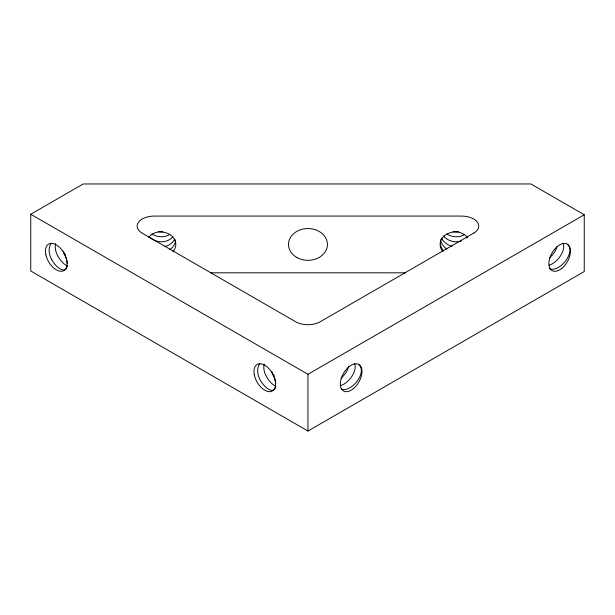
<?xml version="1.0" encoding="UTF-8"?>
<svg xmlns="http://www.w3.org/2000/svg" width="615" height="615" viewBox="0 0 615 615"><rect width="100%" height="100%" fill="white"/><g stroke="black" fill="none" stroke-linecap="round" stroke-linejoin="round"><path stroke-width="0.92" d="M148.615 237.206L151.528 234.492L154.888 232.831A15.29 12.484 0 0 1 172.6 236.79A15.29 12.484 0 0 1 172.892 251.781M30.75 214.243L83.202 183.962L530.876 183.962L584.25 214.773L584.25 271.53L307.961 431.038L30.75 270.992L30.75 214.243L307.961 374.289L584.25 214.773M210.96 272.814L405.692 272.822M467.292 237.198L464.586 234.638L460.281 232.608A15.29 12.484 0 0 0 443.423 236.683A15.29 12.484 0 0 0 442.408 251.02M307.961 374.289L307.961 431.038M567.161 244.378A15.121 8.641 -49.9 0 1 565.961 260.422A15.121 8.641 -49.9 0 1 549.626 268.77M563.155 243.286A15.121 8.641 -49.9 0 1 560.611 255.709A15.121 8.641 -49.9 0 1 549.141 265.219M557.052 246.561A15.121 8.641 -49.9 0 1 549.549 257.846M358.637 364.764A15.121 8.641 -49.9 0 1 357.438 380.816A15.121 8.641 -49.9 0 1 341.094 389.164M354.624 363.673A15.121 8.641 -49.9 0 1 352.08 376.103A15.121 8.641 -49.9 0 1 340.61 385.613M348.728 366.171A15.121 8.641 -49.9 0 1 341.025 378.24M461.312 241.034A15.121 13.1 11.7 0 1 460.435 241.288M459.536 241.487A15.121 13.1 11.7 0 1 443.5 236.037M464.563 234.523A15.121 13.1 11.7 0 1 446.913 234.031M452.079 246.3A15.121 13.1 11.7 0 1 441.601 238.105M443.5 251.081A15.121 13.1 11.7 0 1 440.586 240.796M440.771 239.996A15.121 13.1 11.7 0 1 441.009 239.212M446.913 249.075A15.121 13.1 11.7 0 1 440.74 240.719M458.629 231.617A15.121 13.1 11.7 0 1 453.001 231.455M467.231 237.382A15.121 11.331 -8.8 0 1 466.631 237.974M175.529 239.888A15.121 11.331 -8.8 0 1 171.101 248.56A15.121 13.1 11.7 0 1 169.679 249.567M149.214 236.706A15.121 13.1 11.7 0 0 171.101 238.528A15.121 11.331 -8.8 0 0 172.907 236.767M169.679 234.523A15.121 13.1 11.7 0 1 152.036 234.023M174.622 239.135A15.121 11.331 -8.8 0 1 171.101 243.548A15.121 13.1 11.7 0 1 164.659 246.507M162.814 231.717A15.121 13.1 11.7 0 1 158.117 231.455M55.604 243.632A15.121 10.409 60 0 0 57.987 256.34A15.121 6.865 60 0 0 67.104 265.765M51.845 259.884A15.121 10.409 60 0 1 51.314 243.325M65.644 255.179A15.121 6.865 60 0 1 64.121 252.796M66.013 268.978A15.121 6.865 60 0 1 51.837 259.884M63.737 253.019A15.121 6.865 60 0 1 67.35 263.612M67.335 265.634A15.121 6.865 60 0 1 67.135 266.802M66.789 267.809A15.121 6.865 60 0 1 66.566 268.24M63.676 251.958A15.121 10.409 60 0 1 63.26 251.112M264.127 364.019A15.121 10.409 60 0 0 266.503 376.726A15.121 6.865 60 0 0 275.62 386.151M259.83 363.719A15.121 10.409 60 0 0 260.36 380.27A15.121 6.865 60 0 0 273.844 389.895M274.159 375.565A15.121 6.865 60 0 1 273.637 374.789M272.253 373.405A15.121 6.865 60 0 1 275.797 383.268M275.774 386.62A15.121 6.865 60 0 1 275.658 387.189M275.312 388.196A15.121 6.865 60 0 1 274.828 389.018M274.528 389.364A15.121 6.865 60 0 1 274.205 389.656M272.645 373.182A15.121 10.409 60 0 1 271.776 371.498M473.996 232.962L320.207 321.768A17.374 10.032 0 0 1 296.422 322.199L142.211 233.193A17.374 10.032 0 0 1 138.344 222.407A17.374 10.032 0 0 1 153.958 216.073L461.396 216.065A17.374 10.032 0 0 1 477.294 222.13A17.374 10.032 0 0 1 473.996 232.962M353.625 388.457A15.29 8.825 -60 0 0 359.037 364.626A15.29 8.825 -60 0 0 340.802 380.093A15.29 8.825 -60 0 0 353.625 388.457M561.849 268.317A15.29 8.825 -60 0 0 567.776 244.386A15.29 8.825 -60 0 0 549.426 259.307A15.29 8.825 -60 0 0 561.849 268.317M254.218 374.374A15.29 8.825 60 0 0 272.099 391.14A15.29 8.825 60 0 0 267.994 367.67A15.29 8.825 60 0 0 254.218 374.374M45.794 254.472A15.29 8.825 60 0 0 63.86 270.6A15.29 8.825 60 0 0 59.102 246.938A15.29 8.825 60 0 0 45.794 254.472M297.191 257.677A19.465 15.89 0 0 0 327.388 245.439A19.465 15.89 0 0 0 299.305 230.21A19.465 15.89 0 0 0 297.191 257.677"/></g></svg>
